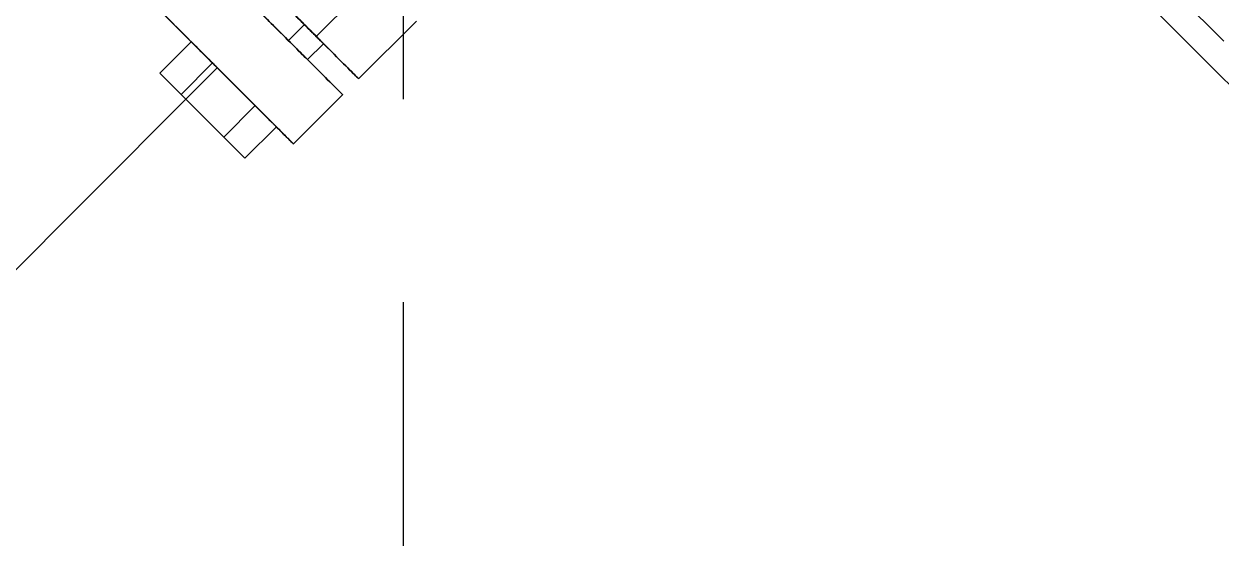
# Model space of a CAD drawing. Header units: millimetres. Extents: x -46397 to 283259, y -8690 to 23983.
# Drawn here: x -19175.7 to -18988.5, y 14740 to 14820.4 of the extents above; entities that cross this region are included whole.
import ezdxf

# ---------------------------------------------------------------- set-up
doc = ezdxf.new("R2010")
doc.units = ezdxf.units.MM
doc.linetypes.add('CENTER', pattern=[2, 1.25, -0.25, 0.25, -0.25])
doc.linetypes.add('PHANTOM', pattern=[63.5, 31.75, -6.35, 6.35, -6.35, 6.35, -6.35])
doc.layers.add('DUONGTAM', color=1, linetype='CENTER', lineweight=0)
pattern_1 = [(45, (0, 17679.127), (0, 43.10523), [91.44, -30.48]), (135, (21.553, 17700.68), (4e-15, 43.10523), [91.44, -30.48])]

# ---------------------------------------------------------------- blocks, each defined once
blk = doc.blocks.new('BO-2')
at = {"color": 251, "linetype": 'PHANTOM', "ltscale": 5}
for p, q in [((624.22, -566.1), (709.43, -651.31)), ((628.67, -576.47), (706.47, -654.27)), ((581.17, -850.84), (581.17, -582.34)), ((567.83, -655.83), (515.56, -603.57)), ((568.69, -651.7), (519.7, -602.71)), ((507.88, -611.25), (560.14, -663.52)), ((560.14, -663.52), (507.88, -611.25)), ((545.81, -633.81), (567.83, -655.83)), ((567.55, -650.56), (576.58, -641.53)), ((559.37, -642.38), (570.32, -653.33)), ((563.21, -651.22), (565.71, -648.72)), ((574.17, -657.18), (583.2, -648.15)), ((567.55, -650.56), (567.55, -650.56)), ((543.08, -656.3), (548, -651.38)), ((548, -651.38), (551.33, -654.71)), ((551.33, -654.71), (548, -651.38)), ((548, -651.38), (551.33, -654.71)), ((551.33, -654.71), (548, -651.38)), ((566.19, -654.19), (568.69, -651.7)), ((570.32, -653.33), (568.69, -651.7)), ((546.41, -659.63), (551.33, -654.71)), ((551.33, -654.71), (557.99, -661.37)), ((557.99, -661.37), (551.33, -654.71)), ((551.33, -654.71), (557.99, -661.37)), ((557.99, -661.37), (551.33, -654.71)), ((566.19, -654.19), (566.19, -654.19)), ((566.19, -654.19), (566.19, -654.19)), ((706.47, -654.27), (742.32, -690.13)), ((546.41, -659.63), (543.08, -656.3)), ((543.08, -656.3), (546.41, -659.63)), ((546.41, -659.63), (543.08, -656.3)), ((543.08, -656.3), (546.41, -659.63)), ((547.15, -660.37), (552.07, -655.45)), ((574.17, -657.18), (574.17, -657.18)), ((511.91, -695.61), (547.15, -660.37)), ((546.41, -659.63), (553.07, -666.28)), ((553.07, -666.28), (546.41, -659.63)), ((546.41, -659.63), (547.15, -660.37)), ((547.15, -660.37), (546.41, -659.63)), ((547.15, -660.37), (553.07, -666.29)), ((553.07, -666.29), (547.15, -660.37)), ((563.98, -667.36), (571.67, -659.67)), ((553.07, -666.28), (557.99, -661.37)), ((557.99, -661.37), (561.32, -664.69)), ((557.99, -661.37), (561.32, -664.69)), ((561.32, -664.69), (557.99, -661.37)), ((561.32, -664.69), (557.99, -661.37)), ((556.4, -669.61), (561.32, -664.69)), ((553.07, -666.28), (556.4, -669.61)), ((556.4, -669.61), (553.07, -666.28)), ((553.07, -666.29), (556.4, -669.61)), ((556.4, -669.61), (553.07, -666.29)), ((563.98, -667.36), (563.98, -667.36))]:
    blk.add_line(p, q, dxfattribs=at)
at = {"color": 251, "linetype": 'PHANTOM', "ltscale": 5, "extrusion": (3.95163e-12, 3.95209e-12, -1)}
blk.add_ellipse((544.19, -627.2), major_axis=(21.52, -21.52), ratio=0.000007, start_param=-0.674417, end_param=3.141593, dxfattribs=at)
at = {"color": 251, "linetype": 'PHANTOM', "ltscale": 5, "extrusion": (-2.39152e-16, 2.39152e-16, -1)}
blk.add_ellipse((541.69, -629.7), major_axis=(21.52, -21.52), ratio=0.000007, dxfattribs=at)
for centre, major_axis, start_param, end_param in [((534.01, -637.39), (18.06, -18.06), 0, 3.825859), ((564.84, -647.85), (3.84, -3.84), 0, 0.788227), ((570.32, -653.33), (3.84, -3.84), -1.570796, 0), ((570.32, -653.33), (3.84, -3.84), 0, 1.570796), ((567.83, -655.83), (3.84, -3.84), -1.570796, 0), ((567.83, -655.83), (3.84, -3.84), 0, 1.570796), ((560.14, -663.52), (3.84, -3.84), -1.570796, 0), ((560.14, -663.52), (3.84, -3.84), 0, 1.259754)]:
    blk.add_ellipse(centre, major_axis=major_axis, ratio=0.000007, start_param=start_param, end_param=end_param, dxfattribs=at)
at = {"color": 251, "linetype": 'PHANTOM', "ltscale": 5, "extrusion": (-4.29246e-12, -4.29191e-12, -1)}
blk.add_ellipse((534.01, -637.39), major_axis=(18.06, -18.06), ratio=0.000007, start_param=-2.457326, end_param=-0.684267, dxfattribs=at)
at = {"color": 251, "linetype": 'PHANTOM', "ltscale": 5}
for centre, start_param, end_param in [((564.83, -647.84), -2.359023, 0.788227), ((564.83, -647.84), 0.089473, 2.359023), ((562.35, -650.35), -3.141592652166103, 3.141592655013483), ((562.35, -650.35), -3.141592652166103, 3.141592655013483)]:
    blk.add_ellipse(centre, major_axis=(-3.84, 3.84), ratio=0.000007, start_param=start_param, end_param=end_param, dxfattribs=at)
at = {"color": 251, "linetype": 'PHANTOM', "ltscale": 5, "extrusion": (-1.06214e-13, -1.05723e-13, -1)}
for start_param, end_param in [(-2.359023, 0), (-0.788227, 2.359023)]:
    blk.add_ellipse((564.84, -647.85), major_axis=(3.84, -3.84), ratio=0.000007, start_param=start_param, end_param=end_param, dxfattribs=at)
at = {"color": 251, "linetype": 'PHANTOM', "ltscale": 5, "extrusion": (4.29191e-12, 4.29246e-12, -1)}
blk.add_ellipse((534.01, -637.39), major_axis=(18.06, -18.06), ratio=0.000007, start_param=-0.684267, end_param=0, dxfattribs=at)
at = {"color": 251, "linetype": 'PHANTOM', "ltscale": 5, "extrusion": (6.00312e-12, 6.00363e-12, -1)}
blk.add_ellipse((560.14, -663.52), major_axis=(-3.84, 3.84), ratio=0.000007, start_param=-1.881838, end_param=-1.570796, dxfattribs=at)

msp = doc.modelspace()

# ---------------------------------------------------------------- hatches: boundary and pattern name
h = msp.add_hatch()
h.set_pattern_fill('AR-HBONE', color=1, scale=0.3)
h.set_pattern_definition(pattern_1)
edge = h.paths.add_edge_path()
edge.add_arc((-16645.19, 14816.55), 440.9, 270, 333.1244)
edge.add_arc((-17927.96, 15466.65), 1879, 333.12441, 386.87559)
edge.add_arc((-16645.19, 16116.75), 440.9, 26.8756, 90)
edge.add_line((-16645.19, 16557.65), (-22745.19, 16557.65))
edge.add_arc((-22745.19, 16116.75), 440.9, 90, 153.1244)
edge.add_arc((-21462.42, 15466.65), 1879, 153.12441, 206.87559)
edge.add_arc((-22745.19, 14816.55), 440.9, 206.8756, 270)
edge.add_line((-22745.19, 14375.65), (-18542.96, 14375.65))
edge.add_line((-18542.96, 14375.65), (-16645.19, 14375.65))
edge = h.paths.add_edge_path(flags=16)
edge.add_arc((-21462.42, 15466.65), 1779, 153.12441, 206.87559, ccw=False)
edge.add_arc((-22745.19, 16116.75), 340.9, 90, 153.1244, ccw=False)
edge.add_line((-22745.19, 16457.65), (-16645.19, 16457.65))
edge.add_arc((-16645.19, 16116.75), 340.9, 26.8756, 90, ccw=False)
edge.add_arc((-17927.96, 15466.65), 1779, -26.87559, 26.87559, ccw=False)
edge.add_arc((-16645.19, 14816.55), 340.9, 270, 333.1244, ccw=False)
edge.add_line((-16645.19, 14475.65), (-22745.19, 14475.65))
edge.add_arc((-22745.19, 14816.55), 340.9, 206.8756, 270, ccw=False)
h = msp.add_hatch()
h.set_pattern_fill('AR-HBONE', color=1, scale=0.3)
h.set_pattern_definition(pattern_1)
edge = h.paths.add_edge_path()
edge.add_arc((-19695.19, 15468.98), 706, 191.45916, 462.11803)
edge.add_arc((-19695.19, 15468.98), 706, 102.11803, 191.45916)
edge = h.paths.add_edge_path(flags=16)
edge.add_arc((-19695.19, 15468.98), 606, -257.88197, 11.45916, ccw=False)
edge.add_arc((-19695.19, 15468.98), 606, 11.45916, 102.11803, ccw=False)

# ---------------------------------------------------------------- linework, layer by layer
at = {"layer": 'DUONGTAM', "color": 5, "lineweight": 0, "ltscale": 100}
msp.add_circle((-19695.19, 15468.98, -1.5), 706, dxfattribs=at)

# ---------------------------------------------------------------- block references
msp.add_blockref('BO-2', (-19697.53, 15468.98, -1.5))

doc.saveas('drawing.dxf')
